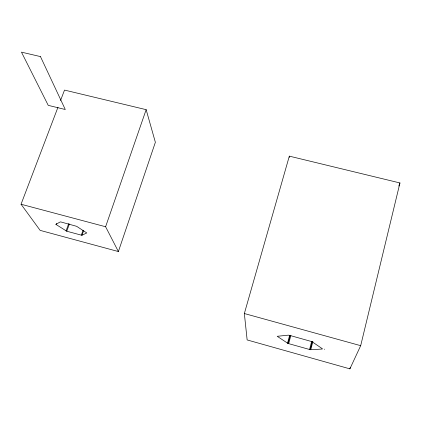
<?xml version="1.0" encoding="UTF-8"?>
<svg xmlns="http://www.w3.org/2000/svg" width="421" height="421" viewBox="0 0 421 421"><rect width="100%" height="100%" fill="white"/><g stroke="black" fill="none" stroke-linecap="round" stroke-linejoin="round"><path stroke-width="0.63" d="M289.253 157.443L289.327 156.144L399.95 182.956L360.686 345.678L349.888 368.859L247.143 339.936L244.348 313.529L289.327 156.144M349.888 368.859L350.198 367.586M310.756 349.735L322.291 349.025L322.365 348.746L311.924 341.636L289.506 335.342L288.285 335.158L277.218 336.295L288.048 343.468L310.198 349.667L310.756 349.735L312.882 341.52M309.556 349.546L311.698 341.273M310.198 349.667L312.34 341.394M287.522 343.236L289.553 335.642M288.048 343.468L290.248 335.248M288.669 343.699L290.864 335.479M57.972 107.266L21.05 204.238L40.137 230.371L118.385 251.553L155.37 142.282L146.155 109.665L64.518 90.078L60.545 100.514M118.385 251.553L105.608 226.751L146.155 109.665M81.321 235.144L82.032 235.207L86.784 232.95L76.648 226.324L60.956 221.983L60.24 221.93L55.846 224.377L66.771 231.224L81.321 235.144L83.053 230.261M82.032 235.207L83.763 230.319M66.065 230.908L68.697 223.609M66.771 231.224L69.397 223.93M398.824 186.04L399.95 182.956M56.061 224.698L56.509 223.472M324.602 349.404L324.68 349.125M21.05 204.238L105.608 226.751M244.348 313.529L360.686 345.678M40.469 56.593L21.45 52.141L48.236 105.355L65.281 109.513L40.469 56.593"/></g></svg>
